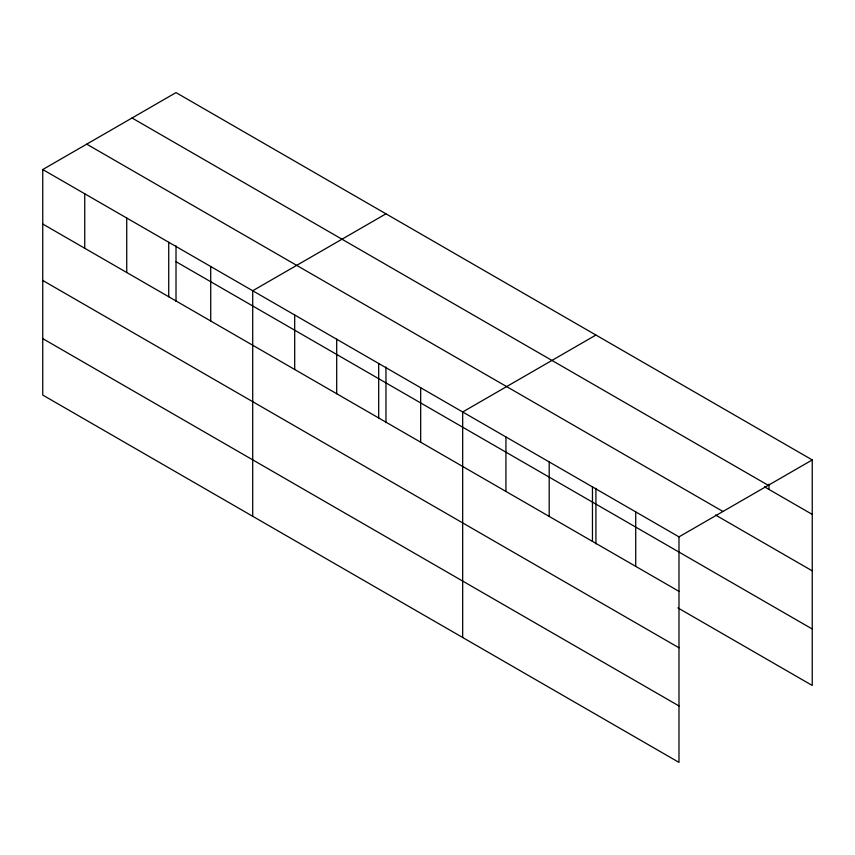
<?xml version="1.0" encoding="UTF-8"?>
<svg xmlns="http://www.w3.org/2000/svg" width="855" height="855" viewBox="0 0 855 855"><rect width="100%" height="100%" fill="white"/><g stroke="black" fill="none" stroke-linecap="round" stroke-linejoin="round"><path stroke-width="1.28" d="M42.75 169.536L678.988 536.865L678.988 762.393L42.75 395.063L42.75 169.536L176.012 92.607L812.25 459.937L812.25 685.464L677.897 607.894M385.968 213.825L252.706 290.753L252.706 516.281M595.924 335.042L462.673 411.982L462.673 637.509M678.988 536.865L812.25 459.937M132.033 117.99L768.271 485.319M764.434 486.805L812.25 514.411M86.729 144.153L722.967 511.482M715.475 514.988L812.25 570.862M176.012 261.683L812.25 629.013M42.75 224.021L678.988 591.35M42.75 280.461L678.988 647.791M42.75 338.623L678.988 705.952M768.987 484.122L768.987 489.434M635.725 511.889L635.725 566.373M595.924 488.258L595.924 543.887M592.462 486.912L592.462 541.397M549.199 461.935L549.199 516.409M505.936 436.958L505.936 491.433M420.681 387.732L420.681 442.217M385.968 367.041L385.968 422.669M378.69 363.493L378.69 417.967M336.699 339.243L336.699 393.728M294.697 315.003L294.697 369.478M210.715 266.514L210.715 320.988M176.012 245.823L176.012 301.452M168.724 242.275L168.724 296.749M126.732 218.025L126.732 272.51M84.741 193.786L84.741 248.26"/></g></svg>
